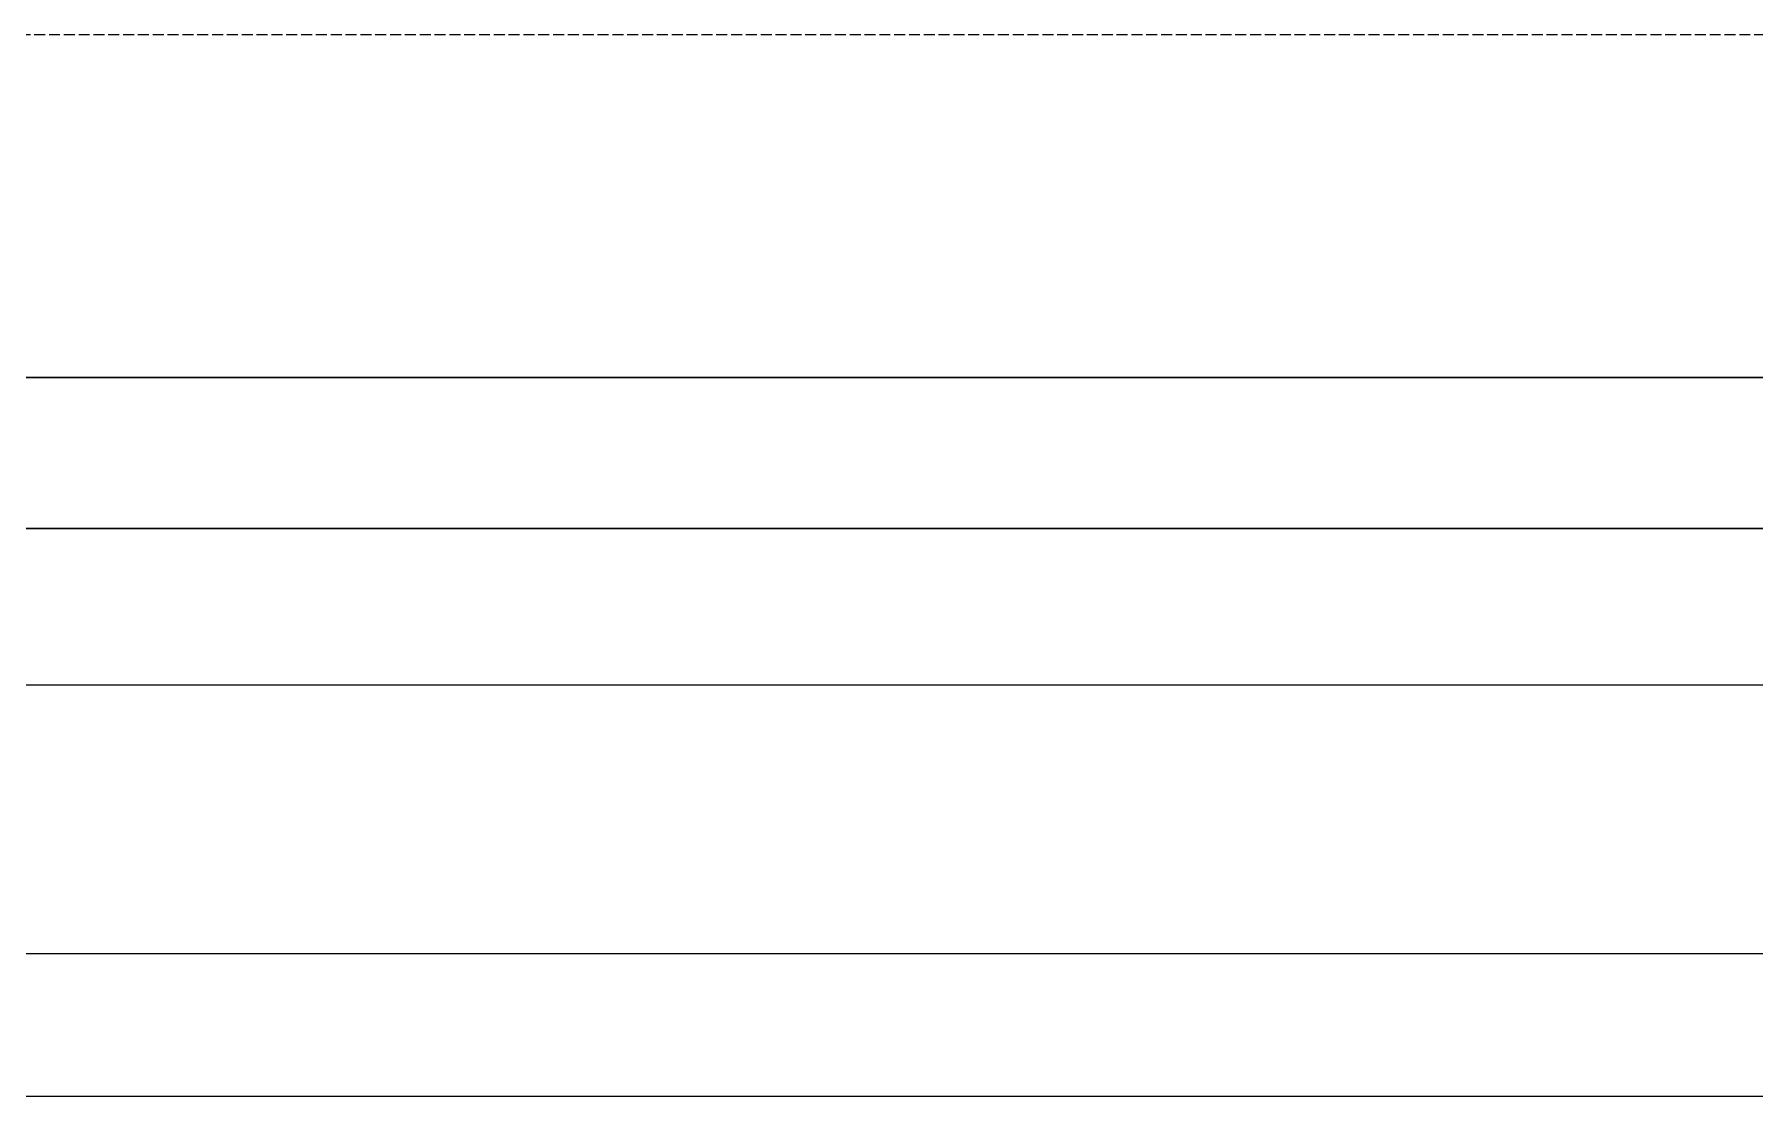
# Model space of a CAD drawing. Header units: millimetres. Extents: x 0 to 59350, y 0 to 29700.
# Drawn here: x 38171.3 to 38484.5, y 21295.2 to 21488.7 of the extents above; entities that cross this region are included whole.
import ezdxf

# ---------------------------------------------------------------- set-up
doc = ezdxf.new("R2010")
doc.units = ezdxf.units.MM
doc.linetypes.add('VERDECKT2_S2', pattern=[2.7, 2, -0.7])
doc.layers.add('Standard', color=7, linetype='Continuous', lineweight=25)

msp = doc.modelspace()

# ---------------------------------------------------------------- linework, layer by layer
at = {"layer": 'Standard', "color": 7, "linetype": 'VERDECKT2_S2', "lineweight": -3}
msp.add_line((37858.05, 21488.72), (38658.05, 21488.72), dxfattribs=at)
at = {"layer": 'Standard', "color": 59, "linetype": 'Continuous', "lineweight": 18}
for p, q in [((38683.05, 21426.21), (37920.55, 21426.22)), ((37920.55, 21426.22), (38683.05, 21426.21)), ((37948.05, 21398.72), (38683.05, 21398.71)), ((38683.05, 21398.71), (37948.05, 21398.72))]:
    msp.add_line(p, q, dxfattribs=at)
at = {"layer": 'Standard', "color": 2, "linetype": 'Continuous', "lineweight": 18}
for p, q in [((37981.55, 21398.72), (38683.05, 21398.72)), ((37981.55, 21370.22), (38683.05, 21370.22))]:
    msp.add_line(p, q, dxfattribs=at)
at = {"layer": 'Standard', "color": 7, "linetype": 'Continuous', "lineweight": -3}
for p, q in [((38775.55, 21321.22), (38025.55, 21321.22)), ((38685.55, 21295.22), (38051.55, 21295.22))]:
    msp.add_line(p, q, dxfattribs=at)

doc.saveas('drawing.dxf')
